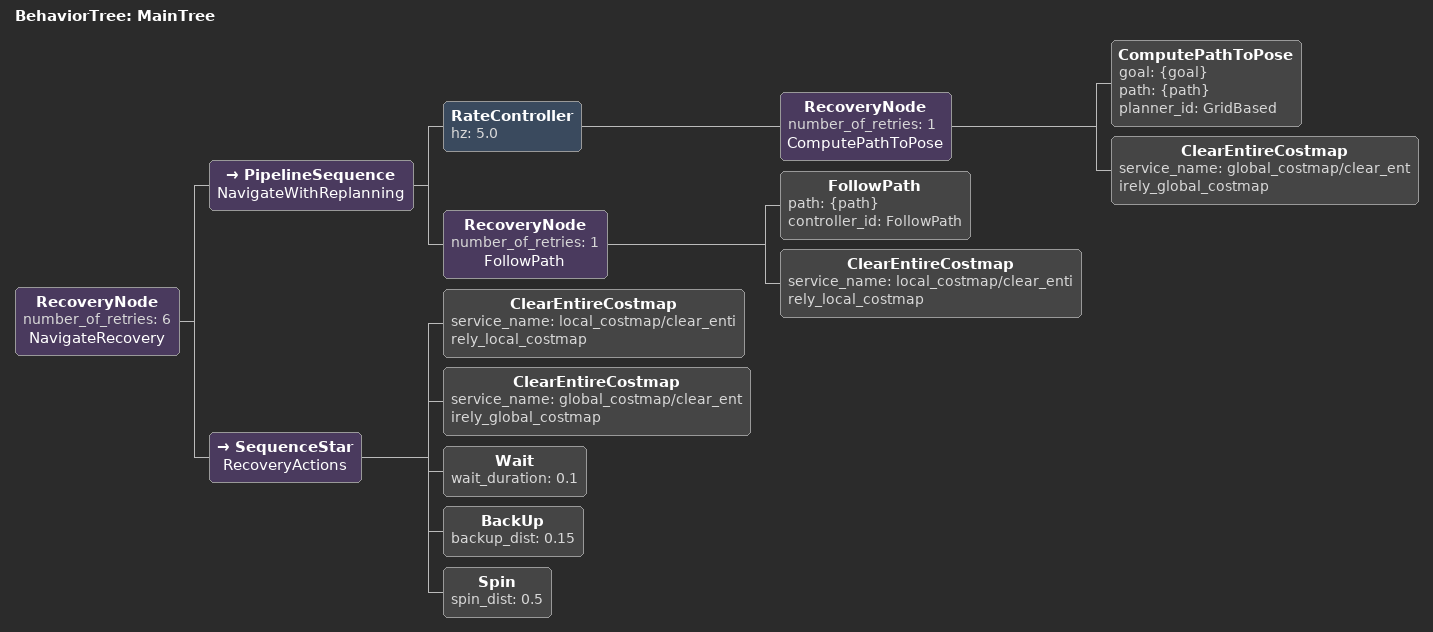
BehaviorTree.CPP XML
<!--
  This Behavior Tree replans the global path periodically at 1 Hz, and has
  recovery actions. Obtained from the official Nav2 package
-->
<root main_tree_to_execute="MainTree">
  <BehaviorTree ID="MainTree">
    <RecoveryNode number_of_retries="6" name="NavigateRecovery">
      <PipelineSequence name="NavigateWithReplanning">
        <RateController hz="5.0">
          <RecoveryNode number_of_retries="1" name="ComputePathToPose">
            <ComputePathToPose goal="{goal}" path="{path}" planner_id="GridBased"/>
            <ClearEntireCostmap service_name="global_costmap/clear_entirely_global_costmap"/>
          </RecoveryNode>
        </RateController>
        <RecoveryNode number_of_retries="1" name="FollowPath">
          <FollowPath path="{path}" controller_id="FollowPath"/>
          <ClearEntireCostmap service_name="local_costmap/clear_entirely_local_costmap"/>
        </RecoveryNode>
      </PipelineSequence>
      <SequenceStar name="RecoveryActions">
        <ClearEntireCostmap service_name="local_costmap/clear_entirely_local_costmap"/>
        <ClearEntireCostmap service_name="global_costmap/clear_entirely_global_costmap"/>
        <Wait wait_duration="0.1"/>
        <BackUp backup_dist="0.15"/>
        <Spin spin_dist="0.5"/>
      </SequenceStar>
    </RecoveryNode>
  </BehaviorTree>
</root>
